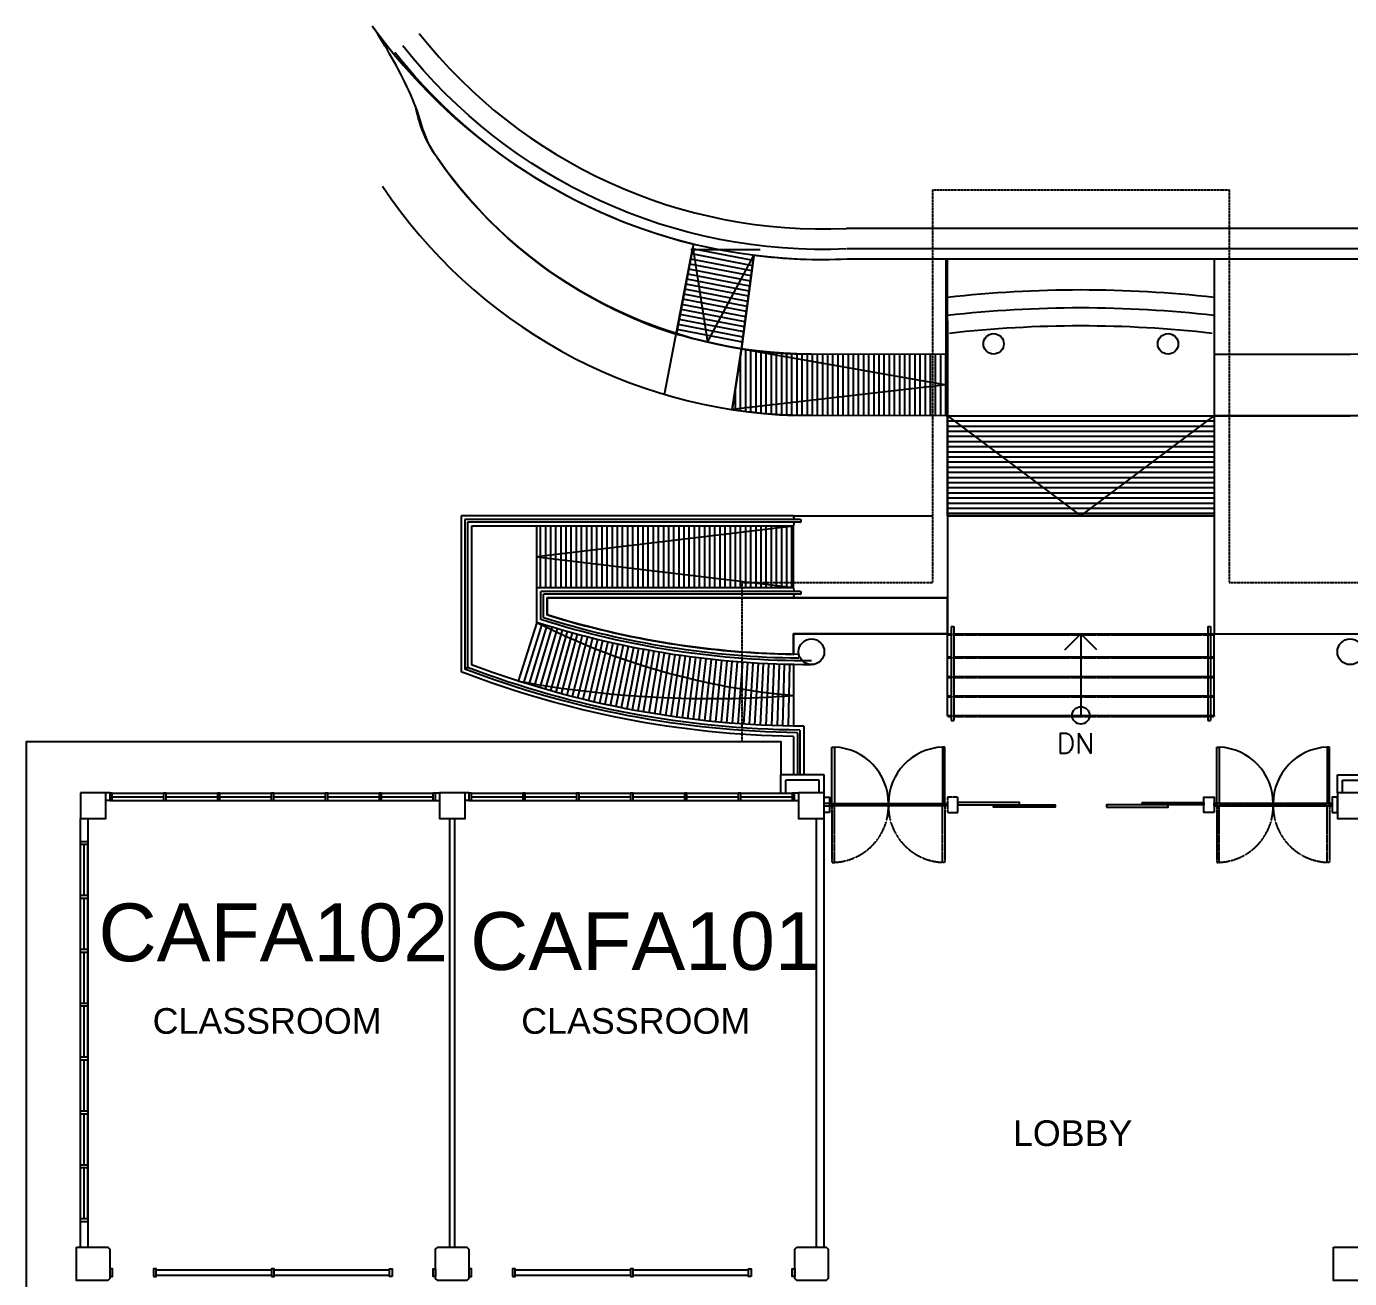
# Model space of a CAD drawing. Header units: millimetres. Extents: x -616979 to 2364082, y 43054 to 1637649.
# Drawn here: x -76102 to -50314, y 93746 to 118143 of the extents above; entities that cross this region are included whole.
import ezdxf

# ---------------------------------------------------------------- set-up
doc = ezdxf.new("R2010")
doc.units = ezdxf.units.MM
doc.linetypes.add('GROUND floor$0$HIDDEN', pattern=[0.375, 0.25, -0.125])
doc.linetypes.add('HIDDEN', pattern=[0.375, 0.25, -0.125])
for name, color, linetype in [('a-broken line', 8, 'HIDDEN'), ('a-column', 7, 'Continuous'), ('a-construcion', 8, 'Continuous'), ('a-doors', 254, 'Continuous'), ('a-labels', 7, 'Continuous'), ('a-railing', 254, 'Continuous'), ('a-stairs', 8, 'Continuous'), ('a-wall', 5, 'Continuous'), ('a-windows', 7, 'Continuous'), ('RAMPSLOPE', 252, 'Continuous')]:
    doc.layers.add(name, color=color, linetype=linetype)
doc.layers.add('road', color=7, linetype='Continuous', lineweight=25)
doc.styles.add('-kitz', font='arial.ttf')
doc.styles.add('100scale@80cl', font='romans.shx', dxfattribs={"height": 0.2})
doc.styles.add('style1', font='arial.ttf')
pattern_1 = [(90, (-74782.32, 68456.52), (-100, 6e-15), [])]

msp = doc.modelspace()

# ---------------------------------------------------------------- hatches: boundary and pattern name
at = {"layer": 'RAMPSLOPE'}
h = msp.add_hatch(dxfattribs=at)
h.set_pattern_fill('_USER', color=256, scale=100, angle=90, style=0, pattern_type=0)
h.set_pattern_definition(pattern_1)
edge = h.paths.add_edge_path()
edge.add_arc((-60860.946, 120135.327), 8374.004, 261.0555095, 270.4036762)
edge.add_line((-60801.948, 111761.53), (-58176.834, 111758.024))
edge.add_line((-58176.834, 111758.024), (-58176.833, 110557.805))
edge.add_line((-58176.833, 110557.805), (-60801.948, 110562.558))
edge.add_arc((-60875.681, 120038.643), 9476.372, 261.0722545, 270.4458086, ccw=False)
edge.add_line((-62346.308, 110677.079), (-62162.916, 111863.155))
h = msp.add_hatch(dxfattribs=at)
h.set_pattern_fill('_USER', color=256, scale=100, style=0, pattern_type=0)
h.set_pattern_definition([(0, (-74782.32, 68456.52), (0, 100), [])])
h.paths.add_polyline_path([(-58151.94, 110557.894), (-52951.942, 110557.894), (-52951.942, 108608.131), (-58151.94, 108608.131)])
h = msp.add_hatch(dxfattribs=at)
h.set_pattern_fill('_USER', color=256, scale=100, angle=90, style=0, pattern_type=0)
h.set_pattern_definition(pattern_1)
h.paths.add_polyline_path([(-66151.973, 108408.108), (-61151.973, 108408.108), (-61151.973, 107208.108), (-66151.973, 107208.108)])

# ---------------------------------------------------------------- linework, layer by layer
at = {"layer": 'a-broken line', "linetype": 'HIDDEN', "ltscale": 3}
for p, q in [((-58443.615, 114958.109), (-58443.615, 107308.109)), ((-58443.615, 114958.109), (-52660.281, 114958.109)), ((-52660.281, 114958.109), (-52660.281, 107308.109)), ((-52660.281, 107308.109), (-49051.948, 107308.109))]:
    msp.add_line(p, q, dxfattribs=at)
at = {"layer": 'a-broken line', "linetype": 'HIDDEN'}
for p, q in [((-58026.935, 106288.109), (-53076.935, 106288.109)), ((-58026.935, 105838.109), (-53076.935, 105838.109)), ((-58026.935, 105458.109), (-53076.935, 105458.109)), ((-58026.935, 105078.109), (-53076.935, 105078.109)), ((-58026.935, 104698.109), (-53076.935, 104698.109))]:
    msp.add_line(p, q, dxfattribs=at)
at = {"layer": 'a-broken line', "linetype": 'HIDDEN', "ltscale": 3}
msp.add_lwpolyline([(-62151.948, 104212.017), (-62151.948, 107308.109), (-58443.615, 107308.109)], dxfattribs=at)
at = {"layer": 'a-broken line', "linetype": 'GROUND floor$0$HIDDEN', "ltscale": 3}
msp.add_lwpolyline([(-62151.948, 104212.017), (-62151.948, 107308.109), (-58443.615, 107308.109)], dxfattribs=at)
at = {"layer": 'a-column'}
for points in [[(-75051.948, 103208.109), (-75051.948, 102708.109), (-74551.948, 102708.109), (-74551.948, 103208.109)], [(-68051.948, 103208.109), (-68051.948, 102708.109), (-67551.948, 102708.109), (-67551.948, 103208.109)], [(-61051.948, 103208.109), (-61051.948, 102708.109), (-60551.948, 102708.109), (-60551.948, 103208.109)], [(-50551.948, 103208.109), (-50551.948, 102708.109), (-50051.948, 102708.109), (-50051.948, 103208.109)], [(-75126.948, 94358.109), (-74516.948, 94358.109), (-74476.948, 94318.109), (-74476.948, 93748.109), (-74516.948, 93708.109), (-75126.948, 93708.109)], [(-68086.948, 94358.109), (-67516.948, 94358.109), (-67476.948, 94318.109), (-67476.948, 93748.109), (-67516.948, 93708.109), (-68086.948, 93708.109), (-68126.948, 93748.109), (-68126.948, 94318.109)], [(-61086.948, 94358.109), (-60516.948, 94358.109), (-60476.948, 94318.109), (-60476.948, 93748.109), (-60516.948, 93708.109), (-61086.948, 93708.109), (-61126.948, 93748.109), (-61126.948, 94318.109)], [(-50626.948, 94358.109), (-49976.948, 94358.109), (-49976.948, 93708.109), (-50626.948, 93708.109)]]:
    msp.add_lwpolyline(points, close=True, dxfattribs=at)
for centre, radius in [((-57251.948, 111958.109), 200), ((-53851.948, 111958.109), 200), ((-60801.948, 105958.109), 250), ((-60801.948, 105958.109), 250), ((-50301.948, 105958.109), 250)]:
    msp.add_circle(centre, radius, dxfattribs=at)
at = {"layer": 'a-construcion', "color": 5, "ltscale": 2}
msp.add_lwpolyline([(-61084.422, 113608.109, -0.216905264), (-68921.068, 117638.267)], format="xyb", dxfattribs=at)
at = {"layer": 'a-construcion'}
msp.add_lwpolyline([(-52951.944, 110557.894), (-52951.935, 106308.109), (-49951.948, 106308.109), (-49951.948, 103558.109), (-49701.948, 103558.109), (-49701.948, 103208.109), (-42864.788, 103208.109), (-42864.788, 112436.822, 0.549022152), (-43719.033, 112980.292, 0.064609543), (-43849.319, 112897.404, -0.087176305), (-46870.122, 111160.826, -0.087176305), (-50301.948, 110557.896), (-52951.944, 110557.891)], format="xyb", close=True, dxfattribs=at)
msp.add_lwpolyline([(-76101.948, 67158.109), (-76101.948, 104208.109), (-61401.948, 104208.109), (-61401.948, 103558.109)], dxfattribs=at)
at = {"layer": 'a-doors'}
for p, q in [((-60401.923, 103000.609), (-60401.923, 104100.609)), ((-60401.923, 104100.609), (-60351.923, 104100.609)), ((-60351.923, 104100.609), (-60351.923, 103000.609)), ((-58200.787, 104100.609), (-58250.787, 104100.609)), ((-58250.787, 104100.609), (-58250.787, 103000.609)), ((-58200.787, 103000.609), (-58200.787, 104100.609)), ((-52903.084, 103000.609), (-52903.084, 104100.609)), ((-52903.084, 104100.609), (-52853.084, 104100.609)), ((-52853.084, 104100.609), (-52853.084, 103000.609)), ((-50701.948, 104100.609), (-50751.948, 104100.609)), ((-50751.948, 104100.609), (-50751.948, 103000.609)), ((-50701.948, 103000.609), (-50701.948, 104100.609)), ((-60351.923, 103000.609), (-59300.787, 103000.609)), ((-59300.787, 103000.609), (-58200.787, 103000.609)), ((-58201.923, 102955.609), (-58201.923, 103000.609)), ((-52951.935, 103000.609), (-52901.935, 103000.609)), ((-52901.935, 102955.609), (-52951.935, 102955.609)), ((-52853.084, 103000.609), (-52903.084, 103000.609)), ((-52901.935, 103000.609), (-52901.935, 102955.609)), ((-52853.084, 103000.609), (-51801.948, 103000.609)), ((-51801.948, 103000.609), (-50701.948, 103000.609)), ((-50701.948, 102955.609), (-50701.948, 103000.609))]:
    msp.add_line(p, q, dxfattribs=at)
at = {"layer": 'a-doors', "linetype": 'HIDDEN'}
for p, q in [((-59301.923, 102955.609), (-60401.923, 102955.609)), ((-60401.923, 102955.609), (-60401.923, 101855.609)), ((-60351.923, 101855.609), (-60351.923, 102955.609)), ((-58250.787, 102955.609), (-59301.923, 102955.609)), ((-58250.787, 101855.609), (-58250.787, 102955.609)), ((-58201.923, 103000.609), (-58151.923, 103000.609)), ((-58151.923, 102955.609), (-58201.923, 102955.609)), ((-58200.787, 102955.609), (-58200.787, 101855.609)), ((-52951.935, 102955.609), (-52951.935, 103000.609)), ((-51803.084, 102955.609), (-52903.084, 102955.609)), ((-52903.084, 102955.609), (-52903.084, 101855.609)), ((-52853.084, 101855.609), (-52853.084, 102955.609)), ((-50751.948, 102955.609), (-51803.084, 102955.609)), ((-50751.948, 101855.609), (-50751.948, 102955.609)), ((-50701.948, 102955.609), (-50701.948, 101855.609)), ((-60401.923, 101855.609), (-60351.923, 101855.609)), ((-58200.787, 101855.609), (-58250.787, 101855.609)), ((-52903.084, 101855.609), (-52853.084, 101855.609)), ((-50701.948, 101855.609), (-50751.948, 101855.609))]:
    msp.add_line(p, q, dxfattribs=at)
at = {"layer": 'a-doors'}
for points in [[(-60451.923, 102828.109), (-60551.923, 102828.109), (-60551.923, 103128.109), (-60451.923, 103128.109)], [(-59301.923, 102955.609), (-60401.923, 102955.609), (-60401.923, 103000.609), (-59301.923, 103000.609)], [(-52951.935, 102828.109), (-53151.935, 102828.109), (-53151.935, 103128.109), (-52951.935, 103128.109)], [(-52951.948, 102955.609), (-51801.948, 102955.609), (-51801.948, 103000.609), (-52951.948, 103000.609)], [(-50651.948, 102828.109), (-50551.948, 102828.109), (-50551.948, 103128.109), (-50651.948, 103128.109)], [(-74476.948, 93783.282), (-74426.948, 93783.282), (-74426.948, 93933.282), (-74476.948, 93933.282)], [(-73626.948, 93783.282), (-73576.948, 93783.282), (-73576.948, 93933.282), (-73626.948, 93933.282)], [(-68976.948, 93783.282), (-69026.948, 93783.282), (-69026.948, 93933.282), (-68976.948, 93933.282)], [(-68126.948, 93783.282), (-68176.948, 93783.282), (-68176.948, 93933.282), (-68126.948, 93933.282)], [(-67476.948, 93783.282), (-67426.948, 93783.282), (-67426.948, 93933.282), (-67476.948, 93933.282)], [(-66626.948, 93783.282), (-66576.948, 93783.282), (-66576.948, 93933.282), (-66626.948, 93933.282)], [(-61976.948, 93783.282), (-62026.948, 93783.282), (-62026.948, 93933.282), (-61976.948, 93933.282)], [(-61126.948, 93783.282), (-61176.948, 93783.282), (-61176.948, 93933.282), (-61126.948, 93933.282)]]:
    msp.add_lwpolyline(points, close=True, dxfattribs=at)
at = {"layer": 'a-doors', "linetype": 'HIDDEN'}
for points in [[(-58151.923, 102955.609), (-59301.923, 102955.609), (-59301.923, 103000.609), (-58151.923, 103000.609)], [(-58151.948, 102828.109), (-57951.948, 102828.109), (-57951.948, 103128.109), (-58151.948, 103128.109)], [(-51801.948, 102955.609), (-50651.948, 102955.609), (-50651.948, 103000.609), (-51801.948, 103000.609)]]:
    msp.add_lwpolyline(points, close=True, dxfattribs=at)
at = {"layer": 'a-doors', "elevation": 0}
for points in [[(-57949.441, 102978.109), (-56746.922, 102978.109), (-56746.922, 103023.109), (-57949.441, 103023.109)], [(-57251.948, 102978.109), (-56054.441, 102978.109), (-56054.441, 102933.109), (-57251.948, 102933.109)], [(-55049.429, 102933.109), (-53851.922, 102933.109), (-53851.922, 102978.109), (-55049.429, 102978.109)], [(-54356.948, 103023.109), (-53151.935, 103023.109), (-53151.935, 102978.109), (-54356.948, 102978.109)]]:
    msp.add_lwpolyline(points, close=True, dxfattribs=at)
at = {"layer": 'a-doors', "color": 7}
for points in [[(-71326.948, 93783.282), (-71276.948, 93783.282), (-71276.948, 93933.282), (-71326.948, 93933.282)], [(-64326.948, 93783.282), (-64276.948, 93783.282), (-64276.948, 93933.282), (-64326.948, 93933.282)]]:
    msp.add_lwpolyline(points, close=True, dxfattribs=at)
at = {"layer": 'a-doors'}
for centre, start, end in [((-60401.923, 103000.609), 0, 87.3974378), ((-58200.787, 103000.609), 92.6025622, 180), ((-52903.084, 103000.609), 0, 87.3974378), ((-50701.948, 103000.609), 92.6025622, 180)]:
    msp.add_arc(centre, 1101.136, start, end, dxfattribs=at)
at = {"layer": 'a-doors', "linetype": 'HIDDEN'}
for centre, start, end in [((-60401.923, 102955.609), 272.6025622, 0), ((-58200.787, 102955.609), 180, 267.3974378), ((-52903.084, 102955.609), 272.6025622, 0), ((-50701.948, 102955.609), 180, 267.3974378)]:
    msp.add_arc(centre, 1101.136, start, end, dxfattribs=at)
at = {"layer": 'a-labels'}
for p, q in [((-55863.79, 105996.254), (-55551.935, 106308.109)), ((-55240.081, 105996.254), (-55551.935, 106308.109)), ((-55551.935, 106308.109), (-55551.935, 104718.109))]:
    msp.add_line(p, q, dxfattribs=at)
msp.add_circle((-55551.935, 104718.109), 169.578, dxfattribs=at)
at = {"layer": 'a-railing'}
for p, q in [((-58151.948, 112408.109), (-58151.935, 106308.109)), ((-52951.948, 112408.109), (-52951.935, 106308.109)), ((-61026.973, 108533.109), (-67554.968, 108533.109)), ((-61026.973, 108483.109), (-67504.968, 108483.109)), ((-61026.989, 107133.108), (-66076.973, 107133.108)), ((-61026.973, 107083.108), (-66026.973, 107083.108)), ((-58151.935, 104718.109), (-58151.935, 106308.109)), ((-58151.935, 106308.109), (-58076.935, 106308.109)), ((-58076.935, 106453.567), (-58026.935, 106453.567)), ((-58076.935, 106453.567), (-58076.935, 104618.109)), ((-58026.935, 106453.567), (-58026.935, 104618.109)), ((-53076.935, 106453.567), (-53076.935, 104618.109)), ((-53076.935, 106453.567), (-53026.935, 106453.567)), ((-53026.935, 106453.567), (-53026.935, 104618.109)), ((-53026.935, 106308.109), (-52951.935, 106308.109)), ((-52951.935, 104718.109), (-52951.935, 106308.109)), ((-58151.935, 105858.109), (-58076.935, 105858.109)), ((-53026.935, 105858.109), (-52951.935, 105858.109)), ((-67554.967, 105619.141), (-67504.967, 105653.576)), ((-58151.935, 105478.109), (-58076.935, 105478.109)), ((-53026.935, 105478.109), (-52951.935, 105478.109)), ((-58151.935, 105098.109), (-58076.935, 105098.109)), ((-53026.935, 105098.109), (-52951.935, 105098.109)), ((-58151.935, 104718.109), (-58151.935, 104698.109)), ((-58151.935, 104718.109), (-58076.935, 104718.109)), ((-53026.935, 104718.109), (-52951.935, 104718.109)), ((-58076.935, 104618.109), (-58026.935, 104618.109)), ((-53076.935, 104618.109), (-53026.935, 104618.109)), ((-61076.948, 104382.05), (-61076.948, 103558.109)), ((-61026.948, 104431.524), (-61026.948, 103558.109))]:
    msp.add_line(p, q, dxfattribs=at)
at = {"layer": 'a-railing', "extrusion": (3.43792e-28, 6.37673e-27, -1)}
for p, q in [((-67554.968, 108533.109), (-67554.967, 105619.141)), ((-67504.968, 108483.109), (-67504.967, 105653.576)), ((-66076.973, 106584.736), (-66076.973, 107133.108)), ((-66026.973, 106621.418), (-66026.973, 107083.108))]:
    msp.add_line(p, q, dxfattribs=at)
at = {"layer": 'a-railing', "linetype": 'HIDDEN', "ltscale": 0.058}
for centre in [(-58051.935, 106294.202), (-53051.935, 106294.202), (-58051.935, 105844.202), (-53051.935, 105844.202), (-58051.935, 105464.202), (-53051.935, 105464.202), (-58051.935, 105084.202), (-53051.935, 105084.202), (-58051.935, 104704.202), (-53051.935, 104704.202)]:
    msp.add_circle(centre, 12.5, dxfattribs=at)
at = {"layer": 'a-railing'}
for centre in [(-61026.973, 108508.109), (-61026.973, 107108.108)]:
    msp.add_arc(centre, 25, 270.0000115, 90.0362808, dxfattribs=at)
at = {"layer": 'a-railing', "extrusion": (0, 0, -1)}
for centre, radius, start, end in [((60862.058, 123094.318), 17313.626, 269.8019361, 287.5298691), ((60862.058, 123094.318), 17263.626, 270.6151605, 287.4083014), ((60853.827, 123130.027), 18749.304, 270.6818475, 290.9410607), ((60853.827, 123130.027), 18699.304, 270.5304592, 290.8356882)]:
    msp.add_arc(centre, radius, start, end, dxfattribs=at)
at = {"layer": 'a-stairs', "linetype": 'HIDDEN'}
for p, q in [((-58151.935, 106288.109), (-58076.935, 106288.109)), ((-53026.935, 106288.109), (-52951.935, 106288.109)), ((-58151.935, 105838.109), (-58076.935, 105838.109)), ((-53026.935, 105838.109), (-52951.935, 105838.109)), ((-58151.935, 105458.109), (-58076.935, 105458.109)), ((-53026.935, 105458.109), (-52951.935, 105458.109)), ((-58151.935, 105078.109), (-58076.935, 105078.109)), ((-53026.935, 105078.109), (-52951.935, 105078.109)), ((-58151.935, 104698.109), (-58076.935, 104698.109)), ((-53026.935, 104698.109), (-52951.935, 104698.109)), ((-52951.935, 104718.109), (-52951.935, 104698.109))]:
    msp.add_line(p, q, dxfattribs=at)
at = {"layer": 'a-stairs'}
for p, q in [((-58026.935, 106308.109), (-53076.935, 106308.109)), ((-58026.935, 105858.109), (-53076.935, 105858.109)), ((-58026.935, 105478.109), (-53076.935, 105478.109)), ((-58026.935, 105098.109), (-53076.935, 105098.109)), ((-58026.935, 104718.109), (-53076.935, 104718.109))]:
    msp.add_line(p, q, dxfattribs=at)
at = {"layer": 'a-stairs', "color": 85}
for radius, start, end in [(23308.309, 83.5954338, 96.404567), (22958.309, 83.4973768, 96.5026229), (22608.309, 83.4973768, 96.5026229)]:
    msp.add_arc((-55551.941, 89699.8), radius, start, end, dxfattribs=at)
at = {"layer": 'a-wall'}
for p, q in [((-61151.948, 106308.109), (-61151.948, 105908.137)), ((-58151.935, 106308.109), (-61151.948, 106308.109)), ((-52951.935, 106308.109), (-49951.948, 106308.109)), ((-60951.948, 104505.981), (-60951.948, 103558.109)), ((-61151.948, 104308.083), (-61151.948, 103558.109)), ((-60551.948, 103558.109), (-61401.948, 103558.109)), ((-61401.948, 103203.109), (-61401.948, 103558.109)), ((-61301.948, 103203.109), (-61301.948, 103458.109)), ((-60651.948, 103458.109), (-61301.948, 103458.109)), ((-60651.948, 103208.109), (-60651.948, 103458.109)), ((-60551.948, 103208.109), (-60551.948, 103558.109)), ((-50551.948, 103208.109), (-50551.948, 103558.109)), ((-50551.948, 103558.109), (-49701.948, 103558.109)), ((-50451.948, 103458.109), (-49801.948, 103458.109)), ((-50451.948, 103208.109), (-50451.948, 103458.109)), ((-60401.923, 103000.609), (-60551.948, 103000.609)), ((-60551.948, 102955.609), (-60551.948, 103000.609)), ((-60551.948, 102955.609), (-60401.923, 102955.609)), ((-58151.923, 103000.609), (-58151.923, 102955.609)), ((-50751.948, 102955.609), (-50701.948, 102955.609)), ((-50701.948, 103000.609), (-50651.948, 103000.609)), ((-50651.948, 102955.609), (-50701.948, 102955.609)), ((-50651.948, 103000.609), (-50651.948, 102955.609))]:
    msp.add_line(p, q, dxfattribs=at)
at = {"layer": 'a-wall', "linetype": 'ByBlock'}
for p, q in [((-74480.189, 103208.109), (-74551.948, 103208.109)), ((-68130.749, 103208.109), (-68051.948, 103208.109)), ((-67478.945, 103208.109), (-67551.948, 103208.109)), ((-61129.505, 103208.109), (-61051.948, 103208.109)), ((-74480.189, 103058.109), (-74551.948, 103058.109)), ((-68130.749, 103058.109), (-68051.948, 103058.109)), ((-67478.945, 103058.109), (-67551.948, 103058.109)), ((-61129.505, 103058.109), (-61051.948, 103058.109))]:
    msp.add_line(p, q, dxfattribs=at)
at = {"layer": 'a-wall', "color": 7}
for p, q in [((-75051.948, 94358.109), (-75051.948, 102708.109)), ((-74901.948, 94358.109), (-74901.948, 102708.109)), ((-67851.948, 94358.109), (-67851.948, 102708.109)), ((-67751.942, 94358.109), (-67751.942, 102708.109)), ((-60701.948, 94358.45), (-60701.948, 102708.109)), ((-60551.948, 94358.45), (-60551.948, 102708.109)), ((-71326.948, 93908.285), (-73576.948, 93908.285)), ((-69026.948, 93908.285), (-71276.948, 93908.285)), ((-64326.948, 93908.285), (-66576.948, 93908.285)), ((-62026.948, 93908.285), (-64276.948, 93908.285)), ((-71326.948, 93808.279), (-73576.948, 93808.279)), ((-69026.948, 93808.279), (-71276.948, 93808.279)), ((-64326.948, 93808.279), (-66576.948, 93808.279)), ((-62026.948, 93808.279), (-64276.948, 93808.279))]:
    msp.add_line(p, q, dxfattribs=at)
at = {"layer": 'a-windows', "linetype": 'ByBlock'}
for p, q in [((-74480.189, 103208.109), (-74480.189, 103058.109)), ((-74480.189, 103208.109), (-74430.269, 103208.109)), ((-74430.269, 103058.109), (-74430.269, 103208.109)), ((-74430.269, 103203.109), (-73430.269, 103203.109)), ((-73430.269, 103208.109), (-73430.269, 103058.109)), ((-73430.269, 103208.109), (-73380.349, 103208.109)), ((-73430.269, 103208.109), (-73430.269, 103058.109)), ((-73430.269, 103208.109), (-73380.349, 103208.109)), ((-73380.349, 103058.109), (-73380.349, 103208.109)), ((-73380.349, 103058.109), (-73380.349, 103208.109)), ((-73380.349, 103203.109), (-72380.349, 103203.109)), ((-72380.349, 103208.109), (-72380.349, 103058.109)), ((-72380.349, 103208.109), (-72330.429, 103208.109)), ((-72380.349, 103208.109), (-72380.349, 103058.109)), ((-72380.349, 103208.109), (-72330.429, 103208.109)), ((-72330.429, 103058.109), (-72330.429, 103208.109)), ((-72330.429, 103058.109), (-72330.429, 103208.109)), ((-72330.429, 103203.109), (-71330.429, 103203.109)), ((-71330.429, 103208.109), (-71330.429, 103058.109)), ((-71330.429, 103208.109), (-71280.509, 103208.109)), ((-71330.429, 103208.109), (-71330.429, 103058.109)), ((-71330.429, 103208.109), (-71280.509, 103208.109)), ((-71280.509, 103058.109), (-71280.509, 103208.109)), ((-71280.509, 103058.109), (-71280.509, 103208.109)), ((-71280.509, 103203.109), (-70280.509, 103203.109)), ((-70280.509, 103208.109), (-70280.509, 103058.109)), ((-70280.509, 103208.109), (-70230.589, 103208.109)), ((-70280.509, 103208.109), (-70280.509, 103058.109)), ((-70280.509, 103208.109), (-70230.589, 103208.109)), ((-70230.589, 103058.109), (-70230.589, 103208.109)), ((-70230.589, 103058.109), (-70230.589, 103208.109)), ((-70230.589, 103203.109), (-69230.589, 103203.109)), ((-69230.589, 103208.109), (-69230.589, 103058.109)), ((-69230.589, 103208.109), (-69180.669, 103208.109)), ((-69230.589, 103208.109), (-69230.589, 103058.109)), ((-69230.589, 103208.109), (-69180.669, 103208.109)), ((-69180.669, 103058.109), (-69180.669, 103208.109)), ((-69180.669, 103058.109), (-69180.669, 103208.109)), ((-69180.669, 103203.109), (-68180.669, 103203.109)), ((-68180.669, 103208.109), (-68180.669, 103058.109)), ((-68180.669, 103208.109), (-68130.749, 103208.109)), ((-68180.669, 103208.109), (-68180.669, 103058.109)), ((-68180.669, 103208.109), (-68130.749, 103208.109)), ((-68130.749, 103058.109), (-68130.749, 103208.109)), ((-68130.749, 103058.109), (-68130.749, 103208.109)), ((-67478.945, 103208.109), (-67478.945, 103058.109)), ((-67478.945, 103208.109), (-67429.025, 103208.109)), ((-67429.025, 103058.109), (-67429.025, 103208.109)), ((-67429.025, 103203.109), (-66429.025, 103203.109)), ((-66429.025, 103208.109), (-66429.025, 103058.109)), ((-66429.025, 103208.109), (-66379.105, 103208.109)), ((-66429.025, 103208.109), (-66429.025, 103058.109)), ((-66429.025, 103208.109), (-66379.105, 103208.109)), ((-66379.105, 103058.109), (-66379.105, 103208.109)), ((-66379.105, 103058.109), (-66379.105, 103208.109)), ((-66379.105, 103203.109), (-65379.105, 103203.109)), ((-65379.105, 103208.109), (-65379.105, 103058.109)), ((-65379.105, 103208.109), (-65329.185, 103208.109)), ((-65379.105, 103208.109), (-65379.105, 103058.109)), ((-65379.105, 103208.109), (-65329.185, 103208.109)), ((-65329.185, 103058.109), (-65329.185, 103208.109)), ((-65329.185, 103058.109), (-65329.185, 103208.109)), ((-65329.185, 103203.109), (-64329.185, 103203.109)), ((-64329.185, 103208.109), (-64329.185, 103058.109)), ((-64329.185, 103208.109), (-64279.265, 103208.109)), ((-64329.185, 103208.109), (-64329.185, 103058.109)), ((-64329.185, 103208.109), (-64279.265, 103208.109)), ((-64279.265, 103058.109), (-64279.265, 103208.109)), ((-64279.265, 103058.109), (-64279.265, 103208.109)), ((-64279.265, 103203.109), (-63279.265, 103203.109)), ((-63279.265, 103208.109), (-63279.265, 103058.109)), ((-63279.265, 103208.109), (-63229.345, 103208.109)), ((-63279.265, 103208.109), (-63279.265, 103058.109)), ((-63279.265, 103208.109), (-63229.345, 103208.109)), ((-63229.345, 103058.109), (-63229.345, 103208.109)), ((-63229.345, 103058.109), (-63229.345, 103208.109)), ((-63229.345, 103203.109), (-62229.345, 103203.109)), ((-62229.345, 103208.109), (-62229.345, 103058.109)), ((-62229.345, 103208.109), (-62179.425, 103208.109)), ((-62229.345, 103208.109), (-62229.345, 103058.109)), ((-62229.345, 103208.109), (-62179.425, 103208.109)), ((-62179.425, 103058.109), (-62179.425, 103208.109)), ((-62179.425, 103058.109), (-62179.425, 103208.109)), ((-62179.425, 103203.109), (-61179.425, 103203.109)), ((-61179.425, 103208.109), (-61179.425, 103058.109)), ((-61179.425, 103208.109), (-61129.505, 103208.109)), ((-61179.425, 103208.109), (-61179.425, 103058.109)), ((-61179.425, 103208.109), (-61129.505, 103208.109)), ((-61129.505, 103058.109), (-61129.505, 103208.109)), ((-61129.505, 103058.109), (-61129.505, 103208.109)), ((-74480.189, 103058.109), (-74430.269, 103058.109)), ((-74430.269, 103133.109), (-73430.269, 103133.109)), ((-74430.269, 103063.109), (-73430.269, 103063.109)), ((-73430.269, 103058.109), (-73380.349, 103058.109)), ((-73430.269, 103058.109), (-73380.349, 103058.109)), ((-73380.349, 103133.109), (-72380.349, 103133.109)), ((-73380.349, 103063.109), (-72380.349, 103063.109)), ((-72380.349, 103058.109), (-72330.429, 103058.109)), ((-72380.349, 103058.109), (-72330.429, 103058.109)), ((-72330.429, 103133.109), (-71330.429, 103133.109)), ((-72330.429, 103063.109), (-71330.429, 103063.109)), ((-71330.429, 103058.109), (-71280.509, 103058.109)), ((-71330.429, 103058.109), (-71280.509, 103058.109)), ((-71280.509, 103133.109), (-70280.509, 103133.109)), ((-71280.509, 103063.109), (-70280.509, 103063.109)), ((-70280.509, 103058.109), (-70230.589, 103058.109)), ((-70280.509, 103058.109), (-70230.589, 103058.109)), ((-70230.589, 103133.109), (-69230.589, 103133.109)), ((-70230.589, 103063.109), (-69230.589, 103063.109)), ((-69230.589, 103058.109), (-69180.669, 103058.109)), ((-69230.589, 103058.109), (-69180.669, 103058.109)), ((-69180.669, 103133.109), (-68180.669, 103133.109)), ((-69180.669, 103063.109), (-68180.669, 103063.109)), ((-68180.669, 103058.109), (-68130.749, 103058.109)), ((-68180.669, 103058.109), (-68130.749, 103058.109)), ((-67478.945, 103058.109), (-67429.025, 103058.109)), ((-67429.025, 103133.109), (-66429.025, 103133.109)), ((-67429.025, 103063.109), (-66429.025, 103063.109)), ((-66429.025, 103058.109), (-66379.105, 103058.109)), ((-66429.025, 103058.109), (-66379.105, 103058.109)), ((-66379.105, 103133.109), (-65379.105, 103133.109)), ((-66379.105, 103063.109), (-65379.105, 103063.109)), ((-65379.105, 103058.109), (-65329.185, 103058.109)), ((-65379.105, 103058.109), (-65329.185, 103058.109)), ((-65329.185, 103133.109), (-64329.185, 103133.109)), ((-65329.185, 103063.109), (-64329.185, 103063.109)), ((-64329.185, 103058.109), (-64279.265, 103058.109)), ((-64329.185, 103058.109), (-64279.265, 103058.109)), ((-64279.265, 103133.109), (-63279.265, 103133.109)), ((-64279.265, 103063.109), (-63279.265, 103063.109)), ((-63279.265, 103058.109), (-63229.345, 103058.109)), ((-63279.265, 103058.109), (-63229.345, 103058.109)), ((-63229.345, 103133.109), (-62229.345, 103133.109)), ((-63229.345, 103063.109), (-62229.345, 103063.109)), ((-62229.345, 103058.109), (-62179.425, 103058.109)), ((-62229.345, 103058.109), (-62179.425, 103058.109)), ((-62179.425, 103133.109), (-61179.425, 103133.109)), ((-62179.425, 103063.109), (-61179.425, 103063.109)), ((-61179.425, 103058.109), (-61129.505, 103058.109)), ((-61179.425, 103058.109), (-61129.505, 103058.109)), ((-74901.948, 102257.469), (-75051.948, 102257.469)), ((-75051.948, 102207.549), (-75051.948, 102257.469)), ((-75051.948, 102207.549), (-74901.948, 102207.549)), ((-75046.948, 101207.549), (-75046.948, 102207.549)), ((-74976.948, 101207.549), (-74976.948, 102207.549)), ((-74906.948, 101207.549), (-74906.948, 102207.549)), ((-74901.948, 102207.549), (-74901.948, 102257.469)), ((-74901.948, 101207.549), (-75051.948, 101207.549)), ((-75051.948, 101157.629), (-75051.948, 101207.549)), ((-74901.948, 101207.549), (-75051.948, 101207.549)), ((-75051.948, 101157.629), (-75051.948, 101207.549)), ((-75051.948, 101157.629), (-74901.948, 101157.629)), ((-75051.948, 101157.629), (-74901.948, 101157.629)), ((-75046.948, 100157.629), (-75046.948, 101157.629)), ((-74976.948, 100157.629), (-74976.948, 101157.629)), ((-74906.948, 100157.629), (-74906.948, 101157.629)), ((-74901.948, 101157.629), (-74901.948, 101207.549)), ((-74901.948, 101157.629), (-74901.948, 101207.549)), ((-74901.948, 100157.629), (-75051.948, 100157.629)), ((-75051.948, 100107.709), (-75051.948, 100157.629)), ((-74901.948, 100157.629), (-75051.948, 100157.629)), ((-75051.948, 100107.709), (-75051.948, 100157.629)), ((-75051.948, 100107.709), (-74901.948, 100107.709)), ((-75051.948, 100107.709), (-74901.948, 100107.709)), ((-75046.948, 99107.709), (-75046.948, 100107.709)), ((-74976.948, 99107.709), (-74976.948, 100107.709)), ((-74906.948, 99107.709), (-74906.948, 100107.709)), ((-74901.948, 100107.709), (-74901.948, 100157.629)), ((-74901.948, 100107.709), (-74901.948, 100157.629)), ((-74901.948, 99107.709), (-75051.948, 99107.709)), ((-75051.948, 99057.789), (-75051.948, 99107.709)), ((-74901.948, 99107.709), (-75051.948, 99107.709)), ((-75051.948, 99057.789), (-75051.948, 99107.709)), ((-75051.948, 99057.789), (-74901.948, 99057.789)), ((-75051.948, 99057.789), (-74901.948, 99057.789)), ((-75046.948, 98057.789), (-75046.948, 99057.789)), ((-74976.948, 98057.789), (-74976.948, 99057.789)), ((-74906.948, 98057.789), (-74906.948, 99057.789)), ((-74901.948, 99057.789), (-74901.948, 99107.709)), ((-74901.948, 99057.789), (-74901.948, 99107.709)), ((-74901.948, 98057.789), (-75051.948, 98057.789)), ((-75051.948, 98007.869), (-75051.948, 98057.789)), ((-74901.948, 98057.789), (-75051.948, 98057.789)), ((-75051.948, 98007.869), (-75051.948, 98057.789)), ((-75051.948, 98007.869), (-74901.948, 98007.869)), ((-75051.948, 98007.869), (-74901.948, 98007.869)), ((-75046.948, 97007.869), (-75046.948, 98007.869)), ((-74976.948, 97007.869), (-74976.948, 98007.869)), ((-74906.948, 97007.869), (-74906.948, 98007.869)), ((-74901.948, 98007.869), (-74901.948, 98057.789)), ((-74901.948, 98007.869), (-74901.948, 98057.789)), ((-74901.948, 97007.869), (-75051.948, 97007.869)), ((-75051.948, 96957.949), (-75051.948, 97007.869)), ((-74901.948, 97007.869), (-75051.948, 97007.869)), ((-75051.948, 96957.949), (-75051.948, 97007.869)), ((-74901.948, 96957.949), (-74901.948, 97007.869)), ((-74901.948, 96957.949), (-74901.948, 97007.869)), ((-75051.948, 96957.949), (-74901.948, 96957.949)), ((-75051.948, 96957.949), (-74901.948, 96957.949)), ((-75046.948, 95957.949), (-75046.948, 96957.949)), ((-74976.948, 95957.949), (-74976.948, 96957.949)), ((-74906.948, 95957.949), (-74906.948, 96957.949)), ((-74901.948, 95957.949), (-75051.948, 95957.949)), ((-75051.948, 95908.029), (-75051.948, 95957.949)), ((-74901.948, 95957.949), (-75051.948, 95957.949)), ((-75051.948, 95908.029), (-75051.948, 95957.949)), ((-74901.948, 95908.029), (-74901.948, 95957.949)), ((-74901.948, 95908.029), (-74901.948, 95957.949)), ((-75051.948, 95908.029), (-74901.948, 95908.029)), ((-75051.948, 95908.029), (-74901.948, 95908.029)), ((-75046.948, 94908.029), (-75046.948, 95908.029)), ((-74976.948, 94908.029), (-74976.948, 95908.029)), ((-74906.948, 94908.029), (-74906.948, 95908.029)), ((-74901.948, 94908.029), (-75051.948, 94908.029)), ((-75051.948, 94858.109), (-75051.948, 94908.029)), ((-74901.948, 94908.029), (-75051.948, 94908.029)), ((-75051.948, 94858.109), (-75051.948, 94908.029)), ((-74901.948, 94858.109), (-74901.948, 94908.029)), ((-74901.948, 94858.109), (-74901.948, 94908.029)), ((-75051.948, 94858.109), (-74901.948, 94858.109)), ((-75051.948, 94858.109), (-74901.948, 94858.109))]:
    msp.add_line(p, q, dxfattribs=at)
at = {"layer": 'RAMPSLOPE'}
for p, q in [((-63663.091, 110972.553), (-63112.08, 113836.967)), ((-63151.665, 113795.568), (-61801.665, 113795.561)), ((-61935.606, 113580.17), (-63117.632, 113808.102)), ((-63112.08, 113836.967), (-62831.032, 111993.355)), ((-61975.047, 113282.249), (-63174.303, 113513.503)), ((-61961.9, 113381.556), (-63155.412, 113611.703)), ((-61948.753, 113480.863), (-63136.522, 113709.902)), ((-62831.032, 111993.355), (-61922.459, 113679.477)), ((-62162.916, 111863.155), (-61922.459, 113679.477)), ((-61922.459, 113679.477), (-61954.45, 113685.646)), ((-58151.94, 108608.117), (-58151.94, 113608.109)), ((-52951.944, 113608.109), (-52951.944, 110557.894)), ((-62014.487, 112984.327), (-63230.973, 113218.904)), ((-62001.341, 113083.634), (-63212.083, 113317.104)), ((-61988.194, 113182.942), (-63193.193, 113415.303)), ((-62040.781, 112785.713), (-63268.753, 113022.505)), ((-62027.634, 112885.02), (-63249.863, 113120.704)), ((-62080.222, 112487.792), (-63325.423, 112727.906)), ((-62067.075, 112587.099), (-63306.533, 112826.106)), ((-62053.928, 112686.406), (-63287.643, 112924.305)), ((-62106.516, 112289.178), (-63363.204, 112531.507)), ((-62093.369, 112388.485), (-63344.313, 112629.706)), ((-62145.957, 111991.256), (-63419.874, 112236.908)), ((-62132.81, 112090.564), (-63400.984, 112335.107)), ((-62119.663, 112189.871), (-63382.094, 112433.307)), ((-63245.963, 112101.53), (-63438.764, 112138.708)), ((-62162.916, 111863.155), (-62346.308, 110677.079)), ((-62162.916, 111863.155), (-58176.834, 111157.914)), ((-58176.834, 111157.914), (-62346.308, 110677.079)), ((-58151.94, 110557.894), (-55551.941, 108608.124)), ((-55551.941, 108608.124), (-52951.944, 110557.891)), ((-61151.973, 108608.109), (-58443.61, 108608.117)), ((-58151.94, 108608.117), (-52951.942, 108608.131)), ((-61151.973, 108408.109), (-66151.973, 107808.108)), ((-66151.973, 107208.108), (-66151.973, 108408.108)), ((-66151.973, 107808.108), (-61151.973, 107208.108)), ((-61151.973, 107008.108), (-58151.94, 107008.114)), ((-66151.973, 106529.865), (-66516.777, 105387.544)), ((-66054.531, 106499.062), (-66412.615, 105354.616)), ((-65956.909, 106468.831), (-66308.262, 105322.301)), ((-65859.112, 106439.176), (-66203.72, 105290.6)), ((-65761.142, 106410.095), (-66098.993, 105259.514)), ((-65663.002, 106381.591), (-65994.086, 105229.044)), ((-65564.697, 106353.664), (-65889.001, 105199.192)), ((-65466.229, 106326.315), (-65783.743, 105169.957)), ((-65367.603, 106299.546), (-65678.315, 105141.341)), ((-65268.82, 106273.356), (-65572.721, 105113.346)), ((-65169.886, 106247.748), (-65466.963, 105085.971)), ((-61151.948, 106308.109), (-61151.948, 105908.137)), ((-58151.935, 106308.109), (-61151.948, 106308.109)), ((-65070.803, 106222.721), (-65361.047, 105059.219)), ((-64971.574, 106198.277), (-65254.975, 105033.089)), ((-64872.203, 106174.417), (-65148.752, 105007.584)), ((-64772.694, 106151.141), (-65042.38, 104982.703)), ((-64673.05, 106128.451), (-64935.864, 104958.447)), ((-64573.274, 106106.346), (-64829.208, 104934.818)), ((-64473.37, 106084.828), (-64722.414, 104911.817)), ((-64373.341, 106063.898), (-64615.487, 104889.443)), ((-64273.191, 106043.556), (-64508.431, 104867.698)), ((-64172.924, 106023.803), (-64401.248, 104846.583)), ((-64072.541, 106004.64), (-64293.943, 104826.098)), ((-63972.048, 105986.066), (-64186.52, 104806.244)), ((-63871.448, 105968.084), (-64078.982, 104787.021)), ((-63770.743, 105950.693), (-63971.333, 104768.431)), ((-63669.938, 105933.895), (-63863.576, 104750.474)), ((-63569.036, 105917.689), (-63755.715, 104733.151)), ((-63468.041, 105902.077), (-63647.755, 104716.462)), ((-63366.955, 105887.058), (-63539.699, 104700.407)), ((-63265.783, 105872.634), (-63431.55, 104684.988)), ((-63164.528, 105858.804), (-63323.312, 104670.205)), ((-63063.194, 105845.57), (-63214.989, 104656.058)), ((-62961.783, 105832.931), (-63106.585, 104642.548)), ((-62860.3, 105820.889), (-62998.103, 104629.676)), ((-62758.748, 105809.444), (-62889.548, 104617.441)), ((-62657.131, 105798.595), (-62780.923, 104605.844)), ((-62555.451, 105788.344), (-62672.231, 104594.886)), ((-62453.713, 105778.691), (-62563.477, 104584.567)), ((-62351.92, 105769.635), (-62454.664, 104574.887)), ((-62250.075, 105761.179), (-62345.796, 104565.847)), ((-62148.183, 105753.32), (-62236.877, 104557.447)), ((-62046.246, 105746.061), (-62127.91, 104549.687)), ((-61944.268, 105739.401), (-62018.9, 104542.568)), ((-61842.253, 105733.341), (-61909.849, 104536.09)), ((-61740.204, 105727.88), (-61800.763, 104530.252)), ((-61638.124, 105723.019), (-61691.644, 104525.056)), ((-61536.018, 105718.758), (-61582.496, 104520.501)), ((-61433.889, 105715.097), (-61473.323, 104516.588)), ((-61331.74, 105712.036), (-61364.13, 104513.316)), ((-61229.574, 105709.576), (-61254.919, 104510.686)), ((-61151.948, 105708.109), (-61151.948, 104508.109)), ((-61151.948, 105708.109), (-61151.948, 104508.109)), ((-60951.948, 104505.981), (-60951.948, 103558.109)), ((-61151.948, 104308.083), (-61151.948, 103558.109))]:
    msp.add_line(p, q, dxfattribs=at)
at = {"layer": 'RAMPSLOPE', "extrusion": (3.43792e-28, 6.37673e-27, -1)}
for p, q in [((-61151.973, 108608.109), (-67629.968, 108608.108)), ((-67629.968, 108608.108), (-67629.967, 105567.614)), ((-61133.223, 108533.109), (-61151.973, 108608.109)), ((-61151.973, 108408.109), (-67429.968, 108408.108)), ((-67429.968, 108408.108), (-67429.967, 105705.358)), ((-61151.973, 108408.109), (-61133.223, 108483.109)), ((-61151.973, 107208.108), (-61151.973, 108408.109)), ((-66151.973, 107208.108), (-61151.973, 107208.108)), ((-66151.973, 106529.865), (-66151.973, 107208.108)), ((-61133.223, 107133.108), (-61151.973, 107208.108)), ((-61151.973, 107008.108), (-61133.223, 107083.108)), ((-65951.973, 107008.108), (-61151.973, 107008.108)), ((-65951.973, 106676.595), (-65951.973, 107008.108))]:
    msp.add_line(p, q, dxfattribs=at)
at = {"layer": 'RAMPSLOPE'}
for points in [[(-61084.422, 111762.601), (-61084.422, 111762.601), (-61084.422, 111762.601, -0.238041109), (-68100.151, 115588.401)], [(-52951.944, 111758.109), (-52244.36, 111758.109), (-50301.948, 111758.111, 0.24647333), (-43003.746, 115588.423)], [(-57451.943, 110557.89), (-57451.943, 110557.89), (-50301.948, 110557.896, 0.175687787), (-43849.319, 112897.404)]]:
    msp.add_lwpolyline(points, format="xyb", dxfattribs=at)
msp.add_lwpolyline([(-62162.916, 111863.155, 0.040811708), (-60801.948, 111761.53), (-58176.834, 111758.024), (-58176.833, 110557.805), (-60801.948, 110562.558, -0.040922666), (-62346.308, 110677.079)], format="xyb", close=True, dxfattribs=at)
msp.add_lwpolyline([(-58151.94, 110557.894), (-52951.942, 110557.894), (-52951.942, 108608.131), (-58151.94, 108608.131)], close=True, dxfattribs=at)
for centre, radius, start, end in [((-60801.958, 120626.183), 8868.081, 214.6164652, 268.1747162), ((-60811.57, 120590.84), 10032.453, 213.6391479, 268.2231557), ((-59958.088, 118809.579), 13753.385, 243.2336337, 265.020185), ((-62756.99, 125932.142), 20885.797, 259.6292803, 274.4074391)]:
    msp.add_arc(centre, radius, start, end, dxfattribs=at)
at = {"layer": 'RAMPSLOPE', "extrusion": (0, 0, -1)}
for centre, radius, start, end in [((60862.058, 123094.318), 17388.626, 269.8019361, 287.7110613), ((60862.058, 123094.318), 17188.626, 270.6151605, 287.2247767), ((60853.827, 123130.027), 18824.304, 270.9074313, 291.0982077), ((60853.827, 123130.027), 18624.304, 270.3018592, 290.6767081)]:
    msp.add_arc(centre, radius, start, end, dxfattribs=at)
at = {"layer": 'road', "ltscale": 2}
msp.add_line((-50088.199, 114208.109), (-60121.704, 114208.109), dxfattribs=at)
for points in [[(-63099.222, 113899.578), (-63435.048, 112158.025, -0.167840398), (-68100.151, 115588.401, -0.082495432), (-68401.885, 116230.069, 0.040936611), (-68649.523, 116894.492, 0.03776742), (-69354.501, 118142.816, 0.176813235), (-63099.222, 113899.578)], [(-52951.944, 113608.109), (-52951.944, 111758.109), (-50301.948, 111758.107, 0.2464729), (-43003.746, 115588.423, 0.224242228), (-44665.926, 115374.067, -0.059237101), (-47249.887, 114122.354, -0.076493437), (-50074.633, 113608.109), (-52951.944, 113608.109)], [(-58176.834, 111758.024), (-58176.834, 113608.109), (-60108.138, 113608.109, -0.042503511), (-61922.459, 113679.477), (-62162.916, 111863.155, 0.040811708), (-60801.948, 111761.53)], [(-58151.94, 107008.114), (-65951.973, 107008.114), (-65951.973, 106676.595, 0.071060007), (-61151.948, 105908.137), (-61151.948, 106308.109), (-58151.935, 106308.129)]]:
    msp.add_lwpolyline(points, format="xyb", close=True, dxfattribs=at)
for points in [[(-60117.073, 113808.454, -0.241260823), (-68763.679, 117762.553, -0.241260823)], [(-63099.222, 113899.578), (-63438.773, 112138.71, -0.164872553), (-68100.151, 115588.401, -0.104661928), (-68512.105, 116567.35, -3.059428316)], [(-44776.636, 115540.631, -0.136240022), (-50079.112, 113808.109), (-60108.138, 113808.109)], [(-44665.926, 115374.067, -0.136348367), (-50074.633, 113608.109), (-60108.138, 113608.109)]]:
    msp.add_lwpolyline(points, format="xyb", dxfattribs=at)
msp.add_arc((-60581.54, 124223.794), 10026.235, 218.345855, 272.6286941, dxfattribs=at)

# ---------------------------------------------------------------- texts
at = {"color": 5, "style": 'style1'}
for s, p in [('CAFA102', (-74698.967, 99928.765)), ('CAFA101', (-67453.283, 99759.539))]:
    msp.add_text(s, height=1125, dxfattribs=at).set_placement(p)
at = {"layer": 'a-labels', "linetype": 'Continuous', "style": '100scale@80cl'}
msp.add_text('DN', height=400, rotation=359.9665651, dxfattribs=at).set_placement((-56025.677, 103975.356))
at = {"layer": 'a-labels', "style": '-kitz'}
for s, p in [('CLASSROOM', (-73643.502, 98514.764)), ('CLASSROOM', (-66459.445, 98514.764)), ('LOBBY', (-56875.64, 96328.442))]:
    msp.add_text(s, height=500, dxfattribs=at).set_placement(p)

doc.saveas('drawing.dxf')
